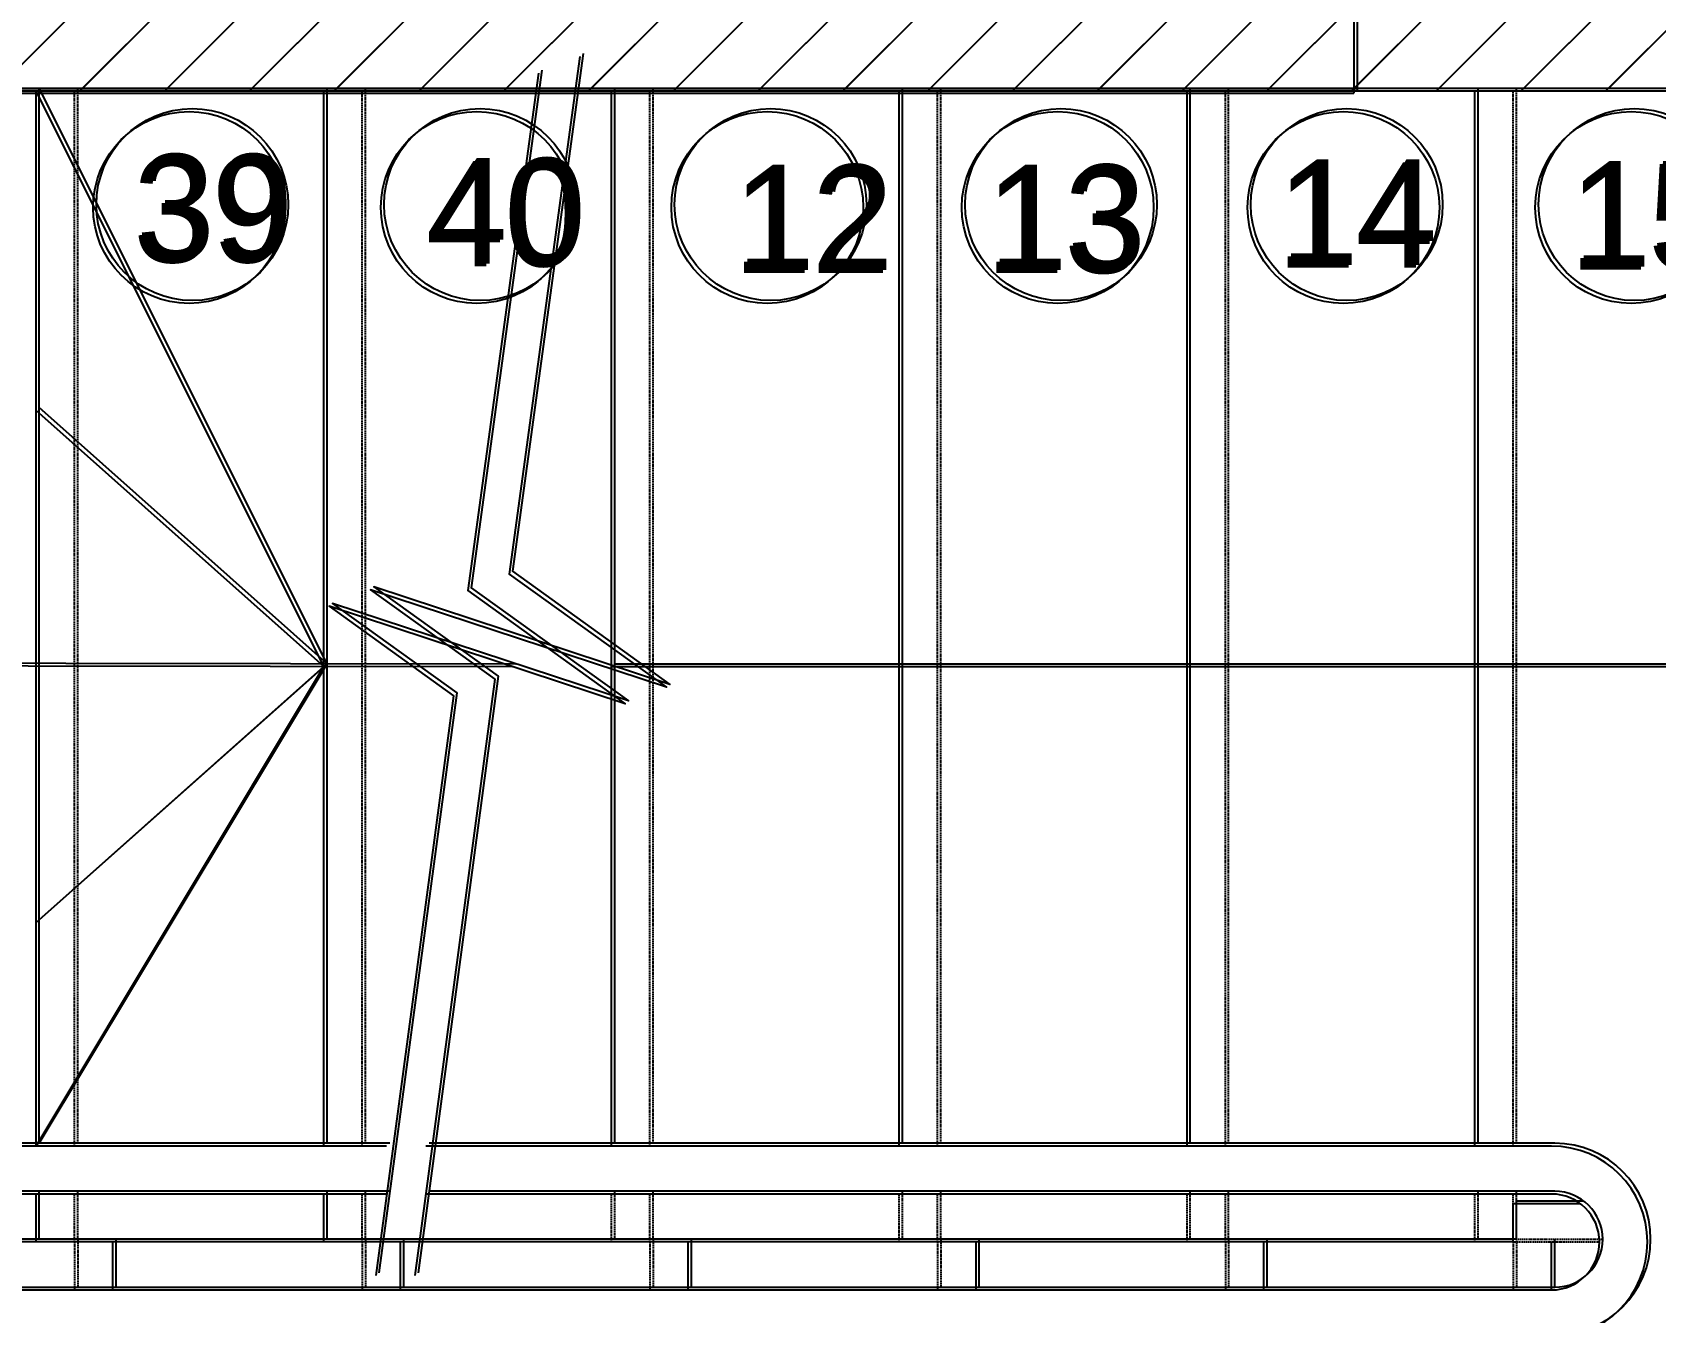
# Model space of a CAD drawing. Header units: inches. Extents: x 4821 to 127877, y 58012 to 433683.
# Drawn here: x 87728 to 89420, y 230661 to 231995 of the extents above; entities that cross this region are included whole.
import ezdxf
from ezdxf.xclip import XClip

# ---------------------------------------------------------------- set-up
doc = ezdxf.new("R2010")
doc.units = ezdxf.units.IN
doc.header["$MEASUREMENT"] = 0
doc.header["$XCLIPFRAME"] = 2
doc.linetypes.add('HIDDEN', pattern=[9.525, 6.35, -3.175])
for name, color, linetype in [('A-DETL', 1, 'Continuous'), ('A-HND', 40, 'Continuous'), ('A-LIN-20', 20, 'Continuous'), ('A-STP', 11, 'Continuous'), ('A-STP-HID', 191, 'HIDDEN'), ('A-TXT-25', 1, 'Continuous'), ('A-WAL-CMU', 7, 'Continuous'), ('COL GROUND$0$Cloums$0$A-COL-HAT', 8, 'Continuous'), ('COL GROUND$0$Cloums$0$A-COL-RFC', 210, 'Continuous')]:
    doc.layers.add(name, color=color, linetype=linetype)
doc.styles.add('Xarab', font='xarab.shx')

# ---------------------------------------------------------------- blocks, each defined once
blk = doc.blocks.new('COL GROUND')
at = {"layer": 'COL GROUND$0$Cloums$0$A-COL-HAT'}
h = blk.add_hatch(dxfattribs=at)
h.set_pattern_fill('ANSI31', color=256, scale=500)
h.set_pattern_definition([(45, (-67038.15, -49806.79), (-44.194174, 44.194174), [])])
h.paths.add_polyline_path([(102.3, -21674.9), (102.3, -18000), (102.6, -18000), (102.1, -16625), (-543.4, -16624.9), (-7447.7, -16624.9), (-7447.7, -19574.9), (-7147.7, -19574.9), (-7147.7, -16924.9), (-194.7, -16924.9), (-197.7, -19324.9), (-4297.7, -19324.9), (-4297.7, -21674.9), (-3997.7, -21674.9), (-3997.7, -19624.9), (-197.7, -19624.9), (-197.7, -21674.9)])
at = {"layer": 'COL GROUND$0$Cloums$0$A-COL-RFC', "linetype": 'Continuous', "elevation": 0}
blk.add_lwpolyline([(102.3, -21674.9), (102.3, -16625), (-191.7, -16624.9), (-7447.7, -16624.9), (-7447.7, -19574.9), (-7147.7, -19574.9), (-7147.7, -16924.9), (-197.7, -16924.9), (-197.7, -19324.9), (-4297.7, -19324.9), (-4297.7, -21674.9), (-3997.7, -21674.9), (-3997.7, -19624.9), (-197.7, -19624.9), (-197.7, -21674.9), (102.3, -21674.9)], dxfattribs=at)
blk = doc.blocks.new('FIRST SLAB EDGE')
at = {"layer": 'A-WAL-CMU'}
for p in [(1198806.4, -1721438.6), (1195572.3, -1721738.6)]:
    blk.add_line(p, (1198806.4, -1721738.6), dxfattribs=at)

msp = doc.modelspace()

# ---------------------------------------------------------------- linework, layer by layer
at = {"layer": 'A-DETL'}
for points in [[(88301.9, 231973.3), (88228.4, 231433.7), (88392.3, 231315.7), (88083.8, 231417.4), (88213.5, 231324.1), (88129.9, 230702.4)], [(88301.9, 231973.3), (88228.4, 231433.7), (88392.3, 231315.7), (88083.8, 231417.4), (88213.5, 231324.1), (88129.9, 230702.4)], [(88258.8, 231956), (88185.3, 231416.5), (88349.2, 231298.5), (88040.7, 231400.2), (88170.4, 231306.8), (88089.1, 230702.4)], [(88258.8, 231956), (88185.3, 231416.5), (88349.2, 231298.5), (88040.7, 231400.2), (88170.4, 231306.8), (88089.1, 230702.4)], [(88298.5, 231970.3), (88225, 231430.7), (88388.9, 231312.8), (88080.4, 231414.4), (88210.1, 231321.1), (88126.5, 230699.4)], [(88298.5, 231970.3), (88225, 231430.7), (88388.9, 231312.8), (88080.4, 231414.4), (88210.1, 231321.1), (88126.5, 230699.4)], [(87735, 230837.3), (88035, 231337.3), (87735, 231937.3)], [(88255.4, 231953), (88181.9, 231413.5), (88345.8, 231295.5), (88037.3, 231397.2), (88167, 231303.8), (88085.7, 230699.4)], [(88255.4, 231953), (88181.9, 231413.5), (88345.8, 231295.5), (88037.3, 231397.2), (88167, 231303.8), (88085.7, 230699.4)], [(87731.6, 230834.4), (88031.6, 231334.4), (87731.6, 231934.4)], [(87731.6, 231067.3), (88031.6, 231334.4), (87731.6, 231601.4)], [(87735, 231070.3), (88035, 231337.3), (87735, 231604.4)], [(84946.9, 231339), (88227.9, 231334.4)], [(84950.3, 231342), (88231.3, 231337.3)], [(88331.6, 231334.4), (89911.4, 231334.4), (89911.4, 230134.4), (85371.6, 230134.4)], [(88335, 231337.3), (89914.8, 231337.3), (89914.8, 230137.3), (85375, 230137.3)]]:
    msp.add_lwpolyline(points, dxfattribs=at)
at = {"layer": 'A-HND', "ltscale": 0.2}
for points in [[(88100.5, 230837.3), (85075, 230837.3, 1), (85075, 230637.3), (89315, 230637.3, 1), (89315, 230837.3), (88141.4, 230837.3)], [(88097.1, 230834.4), (85071.6, 230834.4, 1), (85071.6, 230634.4), (89311.6, 230634.4, 1), (89311.6, 230834.4), (88138, 230834.4)], [(88100.5, 230787.3), (85075, 230787.3, 1), (85075, 230687.3), (89315, 230687.3, 1), (89315, 230787.3), (88141.4, 230787.3)], [(88097.1, 230784.4), (85071.6, 230784.4, 1), (85071.6, 230684.4), (89311.6, 230684.4, 1), (89311.6, 230784.4), (88138, 230784.4)]]:
    msp.add_lwpolyline(points, format="xyb", dxfattribs=at)
at = {"layer": 'A-LIN-20', "color": 1}
for centre in [(87891.1, 231812.9), (87894.5, 231815.9), (88191.1, 231812.9), (88194.5, 231815.9)]:
    msp.add_circle(centre, 100, dxfattribs=at)
at = {"layer": 'A-STP', "ltscale": 0.2}
for p, q in [((87735, 230837.3), (87735, 231937.3)), ((88035, 230837.3), (88035, 231937.3)), ((87731.6, 230834.4), (87731.6, 231934.4)), ((88031.6, 230834.4), (88031.6, 231934.4)), ((87735, 230737.3), (87735, 230787.3)), ((88035, 230737.3), (88035, 230787.3)), ((87731.6, 230734.4), (87731.6, 230784.4)), ((88031.6, 230734.4), (88031.6, 230784.4)), ((89275, 230737.3), (85035, 230737.3)), ((87815, 230687.3), (87815, 230737.3)), ((88115, 230687.3), (88115, 230737.3)), ((88415, 230687.3), (88415, 230737.3)), ((88715, 230687.3), (88715, 230737.3)), ((89015, 230687.3), (89015, 230737.3)), ((89315, 230687.3), (89315, 230737.3)), ((89271.6, 230734.4), (85031.6, 230734.4)), ((87811.6, 230684.4), (87811.6, 230734.4)), ((88111.6, 230684.4), (88111.6, 230734.4)), ((88411.6, 230684.4), (88411.6, 230734.4)), ((88711.6, 230684.4), (88711.6, 230734.4)), ((89011.6, 230684.4), (89011.6, 230734.4)), ((89311.6, 230684.4), (89311.6, 230734.4))]:
    msp.add_line(p, q, dxfattribs=at)
for points in [[(89271.6, 230734.4), (89271.6, 230774.4), (89341.6, 230774.4)], [(89275, 230737.3), (89275, 230777.3), (89345, 230777.3)]]:
    msp.add_lwpolyline(points, dxfattribs=at)
at = {"layer": 'A-STP-HID', "ltscale": 0.2}
for p, q in [((87775, 230837.3), (87775, 231937.3)), ((88075, 230837.3), (88075, 231937.3)), ((87771.6, 230834.4), (87771.6, 231934.4)), ((88071.6, 230834.4), (88071.6, 231934.4)), ((87775, 230737.3), (87775, 230787.3)), ((88075, 230737.3), (88075, 230787.3)), ((88335, 230737.3), (88335, 230787.3)), ((88375, 230737.3), (88375, 230787.3)), ((88635, 230737.3), (88635, 230787.3)), ((88675, 230737.3), (88675, 230787.3)), ((88935, 230737.3), (88935, 230787.3)), ((88975, 230737.3), (88975, 230787.3)), ((89235, 230737.3), (89235, 230787.3)), ((89275, 230737.3), (89275, 230787.3)), ((87771.6, 230734.4), (87771.6, 230784.4)), ((88071.6, 230734.4), (88071.6, 230784.4)), ((88331.6, 230734.4), (88331.6, 230784.4)), ((88371.6, 230734.4), (88371.6, 230784.4)), ((88631.6, 230734.4), (88631.6, 230784.4)), ((88671.6, 230734.4), (88671.6, 230784.4)), ((88931.6, 230734.4), (88931.6, 230784.4)), ((88971.6, 230734.4), (88971.6, 230784.4)), ((89231.6, 230734.4), (89231.6, 230784.4)), ((89271.6, 230734.4), (89271.6, 230784.4)), ((87775, 230737.3), (87775, 230687.3)), ((88075, 230737.3), (88075, 230687.3)), ((88375, 230737.3), (88375, 230687.3)), ((88675, 230737.3), (88675, 230687.3)), ((88975, 230737.3), (88975, 230687.3)), ((89275, 230737.3), (89275, 230687.3)), ((89275, 230737.3), (89365, 230737.3)), ((87771.6, 230734.4), (87771.6, 230684.4)), ((88071.6, 230734.4), (88071.6, 230684.4)), ((88371.6, 230734.4), (88371.6, 230684.4)), ((88671.6, 230734.4), (88671.6, 230684.4)), ((88971.6, 230734.4), (88971.6, 230684.4)), ((89271.6, 230734.4), (89271.6, 230684.4)), ((89271.6, 230734.4), (89361.6, 230734.4))]:
    msp.add_line(p, q, dxfattribs=at)
at = {"layer": 'A-STP-HID', "color": 8, "linetype": 'Continuous', "ltscale": 0.2}
for p, q in [((88335, 230837.3), (88335, 231937.3)), ((88635, 230837.3), (88635, 231937.3)), ((88935, 230837.3), (88935, 231937.3)), ((89235, 230837.3), (89235, 231937.3)), ((88331.6, 230834.4), (88331.6, 231934.4)), ((88631.6, 230834.4), (88631.6, 231934.4)), ((88931.6, 230834.4), (88931.6, 231934.4)), ((89231.6, 230834.4), (89231.6, 231934.4))]:
    msp.add_line(p, q, dxfattribs=at)
at = {"layer": 'A-STP-HID', "color": 8, "ltscale": 0.2}
for p, q in [((88375, 230837.3), (88375, 231937.3)), ((88675, 230837.3), (88675, 231937.3)), ((88975, 230837.3), (88975, 231937.3)), ((89275, 230837.3), (89275, 231937.3)), ((88371.6, 230834.4), (88371.6, 231934.4)), ((88671.6, 230834.4), (88671.6, 231934.4)), ((88971.6, 230834.4), (88971.6, 231934.4)), ((89271.6, 230834.4), (89271.6, 231934.4))]:
    msp.add_line(p, q, dxfattribs=at)
at = {"layer": 'A-STP-HID', "color": 8, "linetype": 'Continuous', "ltscale": 0.2}
for centre in [(88494, 231812.9), (88497.4, 231815.9), (88796.8, 231812.9), (88800.2, 231815.9), (89094.7, 231812.9), (89098.1, 231815.9), (89394.7, 231812.9), (89398.1, 231815.9)]:
    msp.add_circle(centre, 100, dxfattribs=at)
at = {"layer": 'A-WAL-CMU'}
for p, q in [((83723.3, 231937.3), (90677.9, 231937.3)), ((83719.9, 231934.4), (90674.5, 231934.4))]:
    msp.add_line(p, q, dxfattribs=at)

# ---------------------------------------------------------------- block references
for p in [(90871.7, 248859.3, 0), (90875.1, 248862.2, 0)]:
    msp.add_blockref('COL GROUND', p, dxfattribs=at)
ref = msp.add_blockref('FIRST SLAB EDGE', (-1109700.9, 1953670.5), dxfattribs=at)
XClip(ref).set_block_clipping_path([(1196236.1121028436, -1729554.8924368375), (1201281.1159926755, -1720979.7328682605)])
ref = msp.add_blockref('FIRST SLAB EDGE', (-1109697.5, 1953673.5), dxfattribs=at)
XClip(ref).set_block_clipping_path([(1196236.1121028436, -1729554.8924368375), (1201281.1159926755, -1720979.7328682605)])

# ---------------------------------------------------------------- texts
at = {"layer": 'A-STP-HID', "color": 8, "linetype": 'Continuous', "ltscale": 0.2, "style": 'Xarab'}
for s, p in [('12', (88458.5, 231744.6)), ('12', (88461.9, 231747.6)), ('13', (88721.7, 231744.6)), ('13', (88725.1, 231747.6)), ('14', (89025.4, 231750)), ('14', (89028.8, 231753)), ('15', (89330.4, 231748.2)), ('15', (89333.8, 231751.2))]:
    msp.add_text(s, height=110, dxfattribs=at).set_placement(p)
at = {"layer": 'A-TXT-25', "color": 2, "style": 'Xarab'}
for s, p in [('39', (87836.2, 231758.5)), ('39', (87832.8, 231755.6)), ('40', (88137.9, 231751.5)), ('40', (88141.3, 231754.4))]:
    msp.add_text(s, height=110, dxfattribs=at).set_placement(p)

doc.saveas('drawing.dxf')
